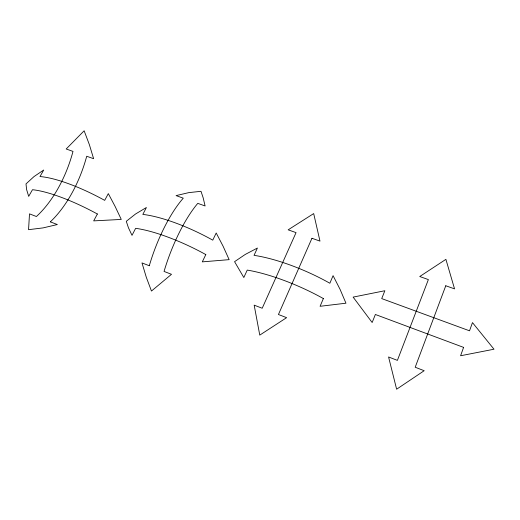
<?xml version="1.0" encoding="UTF-8"?>
<svg xmlns="http://www.w3.org/2000/svg" width="520" height="520" viewBox="0 0 520 520"><rect width="100%" height="100%" fill="white"/><g stroke="black" fill="none" stroke-linecap="round" stroke-linejoin="round"><path stroke-width="0.78" d="M50.33 221.858L57.343 224.549L43.062 227.897L28.555 229.678L29.504 213.863L36.407 216.515A86.56 46.241 -71.1 0 0 72.995 151.398L66.189 148.987L84.142 130.78L89.369 144.664L93.62 158.698L86.71 156.254A87.055 44.87 -71 0 1 50.33 221.852M149.298 265.74L141.98 262.912L146.302 277.264L151.463 291.044L171.496 274.307L164.053 271.433A75.413 23.01 -69.2 0 1 197.789 203.359L205.101 205.966L203.144 197.73L201 191.302L188.76 192.634L176.072 195.605L183.274 198.172A75.036 24.193 -69.1 0 0 149.298 265.74M463.587 347.386L460.584 355.758L494 349.219L472.472 322.608L469.528 330.811L381.719 298.597L384.859 290.732L353.125 297.108L372.157 322.504L375.369 314.483L463.587 347.386M445.776 285.76L415.2 367.244L424.184 370.708L396.624 389.22L388.57 356.974L397.397 360.38L428.376 279.584L419.75 276.523L445.9 259.344L454.551 288.873L445.776 285.76M323.369 298.565L320.086 306.293L345.956 303.206L340.1 289.419L333.073 275.665L329.856 283.25A78.15 22.198 23.6 0 0 254.046 255.346L257.406 248.04L245.264 254.436L234.566 261.671L243.822 277.524L247.247 270.088A78.611 20.924 23.7 0 1 323.362 298.565M311.954 238.27L278.434 314.509L286.618 317.661L259.766 335.114L254.169 305.149L262.21 308.25L296.056 232.629L288.164 229.827L313.683 213.577L319.976 241.111L311.954 238.27M205.81 254.579L202.306 261.865L229.144 259.649L223.113 246.266L216.203 232.999L212.758 240.149A75.069 20.637 26 0 0 142.831 214.409L146.393 207.513L135.584 213.974L126.282 221.299L128.427 227.74L132.015 235.346L135.642 228.326A75.498 19.448 25.9 0 1 205.81 254.579M97.377 214.006L93.684 220.883L121.27 219.427L115.109 206.421L108.316 193.609L104.689 200.369A73.444 18.922 27.9 0 0 39.988 176.553L43.712 170.02L34.073 176.527L26 183.905L26.611 189.56L28.691 196.365L32.48 189.722A73.84 17.817 27.7 0 1 97.377 214.006"/></g></svg>
